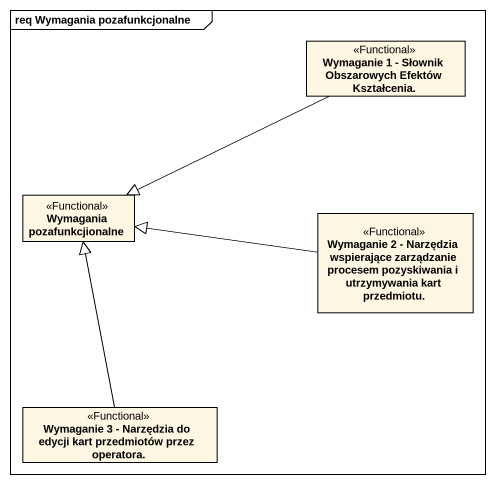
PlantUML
@startuml
mainframe req Wymagania pozafunkcjonalne
hide circle
hide empty members
class "Wymaganie 1 - Słownik Obszarowych Efektów Kształcenia." as Wymaganie_1_Słownik <<Functional>>
class "Wymagania pozafunkcjionalne" as Wymagania_pozafunkcjionalne <<Functional>>
class "Wymaganie 2 - Narzędzia wspierające zarządzanie procesem pozyskiwania i utrzymywania kart przedmiotu." as Wymaganie_2_Narzędzia <<Functional>>
class "Wymaganie 3 - Narzędzia do edycji kart przedmiotów przez operatora." as Wymaganie_3_Narzędzia_do <<Functional>>
Wymaganie_1_Słownik -left-|> Wymagania_pozafunkcjionalne
Wymaganie_2_Narzędzia -left-|> Wymagania_pozafunkcjionalne
Wymaganie_3_Narzędzia_do -up-|> Wymagania_pozafunkcjionalne
@enduml
